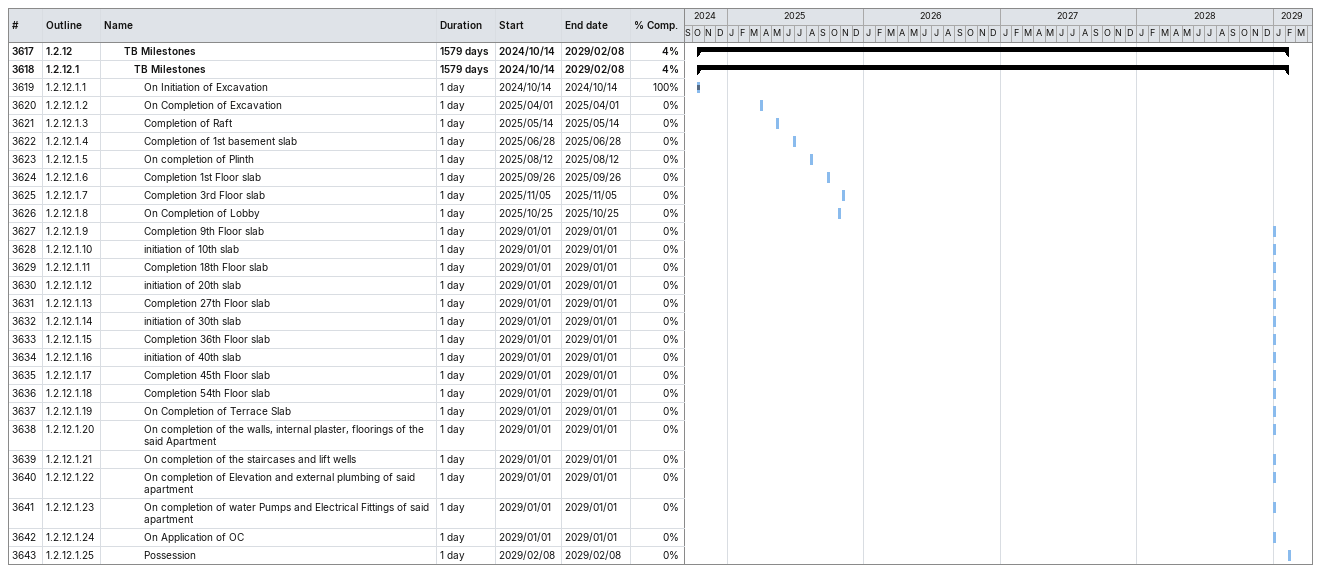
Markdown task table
| ID | WBS | Task | Duration | Start | Finish | % complete |
|---|---|---|---|---|---|---|
| 3617 | 1.2.12 | **TB Milestones** | 1579d | 2024-10-14 | 2029-02-08 | 4 |
| 3618 | 1.2.12.1 | **TB Milestones** | 1579d | 2024-10-14 | 2029-02-08 | 4 |
| 3619 | 1.2.12.1.1 | On Initiation of Excavation | 1d | 2024-10-14 | 2024-10-14 | 100 |
| 3620 | 1.2.12.1.2 | On Completion of Excavation | 1d | 2025-04-01 | 2025-04-01 | 0 |
| 3621 | 1.2.12.1.3 | Completion of Raft | 1d | 2025-05-14 | 2025-05-14 | 0 |
| 3622 | 1.2.12.1.4 | Completion of 1st basement slab | 1d | 2025-06-28 | 2025-06-28 | 0 |
| 3623 | 1.2.12.1.5 | On completion of Plinth | 1d | 2025-08-12 | 2025-08-12 | 0 |
| 3624 | 1.2.12.1.6 | Completion 1st Floor slab | 1d | 2025-09-26 | 2025-09-26 | 0 |
| 3625 | 1.2.12.1.7 | Completion 3rd Floor slab | 1d | 2025-11-05 | 2025-11-05 | 0 |
| 3626 | 1.2.12.1.8 | On Completion of Lobby | 1d | 2025-10-25 | 2025-10-25 | 0 |
| 3627 | 1.2.12.1.9 | Completion 9th Floor slab | 1d | 2029-01-01 | 2029-01-01 | 0 |
| 3628 | 1.2.12.1.10 | initiation of 10th slab | 1d | 2029-01-01 | 2029-01-01 | 0 |
| 3629 | 1.2.12.1.11 | Completion 18th Floor slab | 1d | 2029-01-01 | 2029-01-01 | 0 |
| 3630 | 1.2.12.1.12 | initiation of 20th slab | 1d | 2029-01-01 | 2029-01-01 | 0 |
| 3631 | 1.2.12.1.13 | Completion 27th Floor slab | 1d | 2029-01-01 | 2029-01-01 | 0 |
| 3632 | 1.2.12.1.14 | initiation of 30th slab | 1d | 2029-01-01 | 2029-01-01 | 0 |
| 3633 | 1.2.12.1.15 | Completion 36th Floor slab | 1d | 2029-01-01 | 2029-01-01 | 0 |
| 3634 | 1.2.12.1.16 | initiation of 40th slab | 1d | 2029-01-01 | 2029-01-01 | 0 |
| 3635 | 1.2.12.1.17 | Completion 45th Floor slab | 1d | 2029-01-01 | 2029-01-01 | 0 |
| 3636 | 1.2.12.1.18 | Completion 54th Floor slab | 1d | 2029-01-01 | 2029-01-01 | 0 |
| 3637 | 1.2.12.1.19 | On Completion of Terrace Slab | 1d | 2029-01-01 | 2029-01-01 | 0 |
| 3638 | 1.2.12.1.20 | On completion of the walls, internal plaster, floorings of the said Apartment | 1d | 2029-01-01 | 2029-01-01 | 0 |
| 3639 | 1.2.12.1.21 | On completion of the staircases and lift wells | 1d | 2029-01-01 | 2029-01-01 | 0 |
| 3640 | 1.2.12.1.22 | On completion of Elevation and external plumbing of said apartment | 1d | 2029-01-01 | 2029-01-01 | 0 |
| 3641 | 1.2.12.1.23 | On completion of water Pumps and Electrical Fittings of said apartment | 1d | 2029-01-01 | 2029-01-01 | 0 |
| 3642 | 1.2.12.1.24 | On Application of OC | 1d | 2029-01-01 | 2029-01-01 | 0 |
| 3643 | 1.2.12.1.25 | Possession | 1d | 2029-02-08 | 2029-02-08 | 0 |
